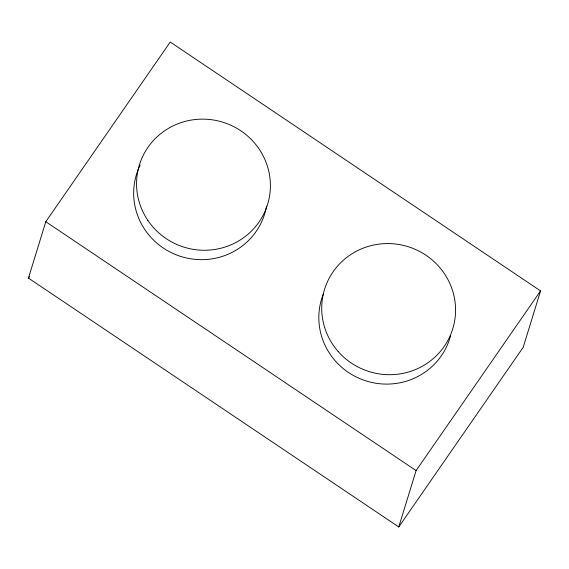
<?xml version="1.0" encoding="UTF-8"?>
<svg xmlns="http://www.w3.org/2000/svg" width="569" height="569" viewBox="0 0 569 569"><rect width="100%" height="100%" fill="white"/><g stroke="black" fill="none" stroke-linecap="round" stroke-linejoin="round"><path stroke-width="0.85" d="M28.45 278.092L45.79 221.725L170.238 42.035L540.55 290.908L523.21 347.275L398.762 526.965L28.45 278.092L29.46 276.634M398.762 526.965L416.103 470.591L540.55 290.908M45.79 221.725L416.103 470.591M450.57 335.746A67.071 65.428 17.1 0 1 365.312 380.682A67.071 65.428 17.1 0 1 323.327 294.038M266.555 206.106A67.071 65.428 17.1 0 1 180.323 256.306A67.071 65.428 17.1 0 1 140.187 165.046M338.199 351.542A67.071 65.428 17.1 0 0 451.957 331.243A67.071 65.428 17.1 0 0 375.76 244.62A67.071 65.428 17.1 0 0 338.199 351.542M147.84 220.374A67.071 65.428 17.1 0 0 263.511 214.513A67.071 65.428 17.1 0 0 199.1 119.22A67.071 65.428 17.1 0 0 147.84 220.374"/></g></svg>
